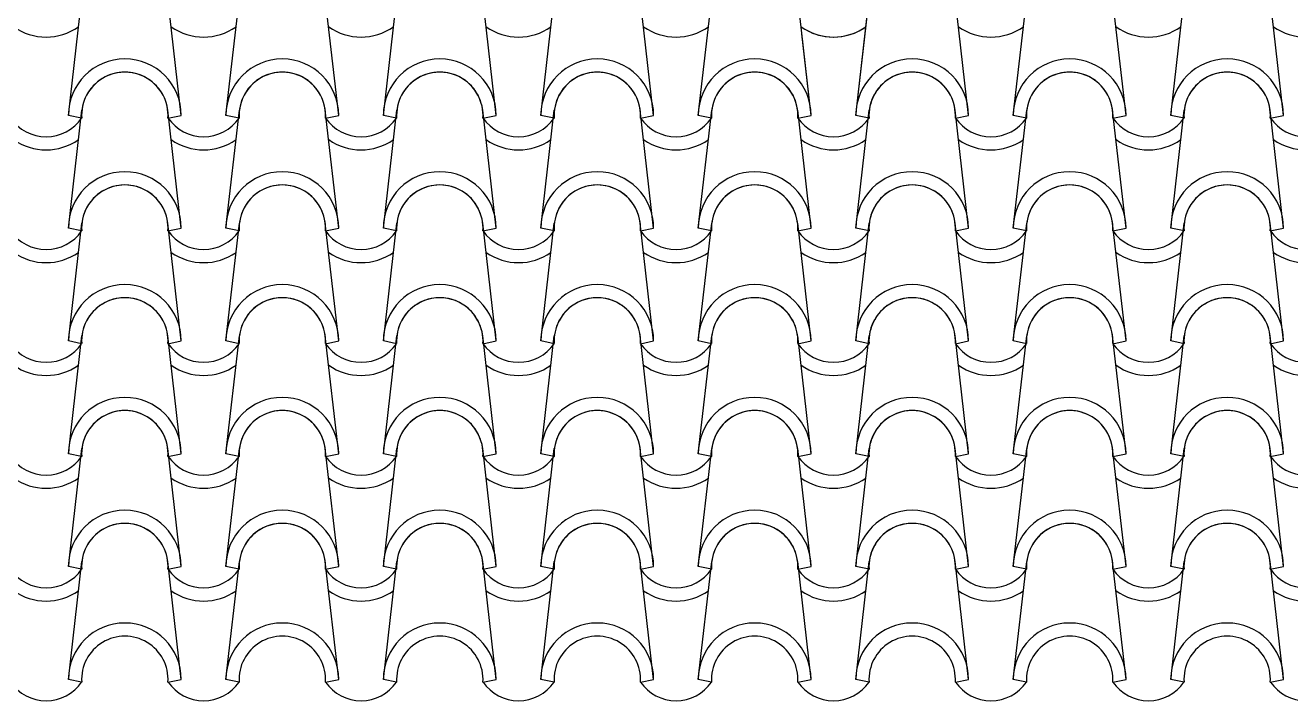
# Model space of a CAD drawing. Header units: millimetres. Extents: x -255 to 41745, y 236 to 29936.
# Drawn here: x 28155 to 29557, y 25007 to 25755 of the extents above; entities that cross this region are included whole.
import ezdxf

# ---------------------------------------------------------------- set-up
doc = ezdxf.new("R2010")
doc.units = ezdxf.units.MM
doc.layers.add('1', color=1, linetype='Continuous')

msp = doc.modelspace()

# ---------------------------------------------------------------- linework, layer by layer
at = {"layer": '1'}
for p, q in [((28202.9, 25655.6), (28217.8, 25786.3)), ((28327.9, 25655.6), (28312.9, 25786.3)), ((28377.4, 25655.6), (28392.3, 25786.3)), ((28502.4, 25655.6), (28487.4, 25786.3)), ((28551.9, 25655.6), (28566.8, 25786.3)), ((28676.9, 25655.6), (28662, 25786.3)), ((28726.4, 25655.6), (28741.3, 25786.3)), ((28851.4, 25655.6), (28836.5, 25786.3)), ((28900.9, 25655.6), (28915.8, 25786.3)), ((29025.9, 25655.6), (29011, 25786.3)), ((29075.4, 25655.6), (29090.3, 25786.3)), ((29200.4, 25655.6), (29185.5, 25786.3)), ((29249.9, 25655.6), (29264.8, 25786.3)), ((29374.9, 25655.6), (29360, 25786.3)), ((29424.4, 25655.6), (29439.3, 25786.3)), ((29549.4, 25655.6), (29534.5, 25786.3)), ((29075.4, 25655.6), (29089.8, 25781.4)), ((29025.9, 25655.6), (29015.5, 25746.1)), ((28202.9, 25530.6), (28217.8, 25661.3)), ((28327.9, 25530.6), (28312.9, 25661.3)), ((28377.4, 25530.6), (28392.3, 25661.3)), ((28502.4, 25530.6), (28487.4, 25661.3)), ((28551.9, 25530.6), (28566.8, 25661.3)), ((28676.9, 25530.6), (28662, 25661.3)), ((28726.4, 25530.6), (28741.3, 25661.3)), ((28851.4, 25530.6), (28836.5, 25661.3)), ((28900.9, 25530.6), (28915.8, 25661.3)), ((29025.9, 25530.6), (29011, 25661.3)), ((29025.9, 25530.6), (29011, 25661.3)), ((29075.4, 25530.6), (29090.3, 25661.3)), ((29075.4, 25530.6), (29090.3, 25661.3)), ((29200.4, 25530.6), (29185.5, 25661.3)), ((29249.9, 25530.6), (29264.8, 25661.3)), ((29374.9, 25530.6), (29360, 25661.3)), ((29424.4, 25530.6), (29439.3, 25661.3)), ((29549.4, 25530.6), (29534.5, 25661.3)), ((28217.5, 25652.6), (28202.9, 25655.6)), ((28217.5, 25652.6), (28202.9, 25655.6)), ((28313.2, 25652.6), (28327.9, 25655.6)), ((28313.2, 25652.6), (28327.9, 25655.6)), ((28392, 25652.6), (28377.4, 25655.6)), ((28392, 25652.6), (28377.4, 25655.6)), ((28487.7, 25652.6), (28502.4, 25655.6)), ((28487.7, 25652.6), (28502.4, 25655.6)), ((28566.5, 25652.6), (28551.9, 25655.6)), ((28566.5, 25652.6), (28551.9, 25655.6)), ((28662.2, 25652.6), (28676.9, 25655.6)), ((28662.2, 25652.6), (28676.9, 25655.6)), ((28741.1, 25652.6), (28726.4, 25655.6)), ((28741.1, 25652.6), (28726.4, 25655.6)), ((28836.7, 25652.6), (28851.4, 25655.6)), ((28836.7, 25652.6), (28851.4, 25655.6)), ((28915.6, 25652.6), (28900.9, 25655.6)), ((28915.6, 25652.6), (28900.9, 25655.6)), ((29011.2, 25652.6), (29025.9, 25655.6)), ((29011.2, 25652.6), (29025.9, 25655.6)), ((29011.2, 25652.6), (29025.9, 25655.6)), ((29011.2, 25652.6), (29025.9, 25655.6)), ((29090.1, 25652.6), (29075.4, 25655.6)), ((29090.1, 25652.6), (29075.4, 25655.6)), ((29090.1, 25652.6), (29075.4, 25655.6)), ((29090.1, 25652.6), (29075.4, 25655.6)), ((29185.7, 25652.6), (29200.4, 25655.6)), ((29185.7, 25652.6), (29200.4, 25655.6)), ((29264.6, 25652.6), (29249.9, 25655.6)), ((29264.6, 25652.6), (29249.9, 25655.6)), ((29360.2, 25652.6), (29374.9, 25655.6)), ((29360.2, 25652.6), (29374.9, 25655.6)), ((29439.1, 25652.6), (29424.4, 25655.6)), ((29439.1, 25652.6), (29424.4, 25655.6)), ((29534.7, 25652.6), (29549.4, 25655.6)), ((29534.7, 25652.6), (29549.4, 25655.6)), ((28202.9, 25405.6), (28217.8, 25536.3)), ((28327.9, 25405.6), (28312.9, 25536.3)), ((28377.4, 25405.6), (28392.3, 25536.3)), ((28502.4, 25405.6), (28487.4, 25536.3)), ((28551.9, 25405.6), (28566.8, 25536.3)), ((28676.9, 25405.6), (28662, 25536.3)), ((28726.4, 25405.6), (28741.3, 25536.3)), ((28851.4, 25405.6), (28836.5, 25536.3)), ((28900.9, 25405.6), (28915.8, 25536.3)), ((29025.9, 25405.6), (29011, 25536.3)), ((29025.9, 25405.6), (29011, 25536.3)), ((29075.4, 25405.6), (29090.3, 25536.3)), ((29075.4, 25405.6), (29090.3, 25536.3)), ((29200.4, 25405.6), (29185.5, 25536.3)), ((29249.9, 25405.6), (29264.8, 25536.3)), ((29374.9, 25405.6), (29360, 25536.3)), ((29424.4, 25405.6), (29439.3, 25536.3)), ((29549.4, 25405.6), (29534.5, 25536.3)), ((28217.5, 25527.6), (28202.9, 25530.6)), ((28217.5, 25527.6), (28202.9, 25530.6)), ((28313.2, 25527.6), (28327.9, 25530.6)), ((28313.2, 25527.6), (28327.9, 25530.6)), ((28392, 25527.6), (28377.4, 25530.6)), ((28392, 25527.6), (28377.4, 25530.6)), ((28487.7, 25527.6), (28502.4, 25530.6)), ((28487.7, 25527.6), (28502.4, 25530.6)), ((28566.5, 25527.6), (28551.9, 25530.6)), ((28566.5, 25527.6), (28551.9, 25530.6)), ((28662.2, 25527.6), (28676.9, 25530.6)), ((28662.2, 25527.6), (28676.9, 25530.6)), ((28741.1, 25527.6), (28726.4, 25530.6)), ((28741.1, 25527.6), (28726.4, 25530.6)), ((28836.7, 25527.6), (28851.4, 25530.6)), ((28836.7, 25527.6), (28851.4, 25530.6)), ((28915.6, 25527.6), (28900.9, 25530.6)), ((28915.6, 25527.6), (28900.9, 25530.6)), ((29011.2, 25527.6), (29025.9, 25530.6)), ((29011.2, 25527.6), (29025.9, 25530.6)), ((29011.2, 25527.6), (29025.9, 25530.6)), ((29011.2, 25527.6), (29025.9, 25530.6)), ((29090.1, 25527.6), (29075.4, 25530.6)), ((29090.1, 25527.6), (29075.4, 25530.6)), ((29090.1, 25527.6), (29075.4, 25530.6)), ((29090.1, 25527.6), (29075.4, 25530.6)), ((29185.7, 25527.6), (29200.4, 25530.6)), ((29185.7, 25527.6), (29200.4, 25530.6)), ((29264.6, 25527.6), (29249.9, 25530.6)), ((29264.6, 25527.6), (29249.9, 25530.6)), ((29360.2, 25527.6), (29374.9, 25530.6)), ((29360.2, 25527.6), (29374.9, 25530.6)), ((29439.1, 25527.6), (29424.4, 25530.6)), ((29439.1, 25527.6), (29424.4, 25530.6)), ((29534.7, 25527.6), (29549.4, 25530.6)), ((29534.7, 25527.6), (29549.4, 25530.6)), ((28202.9, 25280.6), (28217.8, 25411.3)), ((28327.9, 25280.6), (28312.9, 25411.3)), ((28377.4, 25280.6), (28392.3, 25411.3)), ((28502.4, 25280.6), (28487.4, 25411.3)), ((28551.9, 25280.6), (28566.8, 25411.3)), ((28676.9, 25280.6), (28662, 25411.3)), ((28726.4, 25280.6), (28741.3, 25411.3)), ((28851.4, 25280.6), (28836.5, 25411.3)), ((28900.9, 25280.6), (28915.8, 25411.3)), ((29025.9, 25280.6), (29011, 25411.3)), ((29025.9, 25280.6), (29011, 25411.3)), ((29075.4, 25280.6), (29090.3, 25411.3)), ((29075.4, 25280.6), (29090.3, 25411.3)), ((29200.4, 25280.6), (29185.5, 25411.3)), ((29249.9, 25280.6), (29264.8, 25411.3)), ((29374.9, 25280.6), (29360, 25411.3)), ((29424.4, 25280.6), (29439.3, 25411.3)), ((29549.4, 25280.6), (29534.5, 25411.3)), ((28217.5, 25402.6), (28202.9, 25405.6)), ((28217.5, 25402.6), (28202.9, 25405.6)), ((28313.2, 25402.6), (28327.9, 25405.6)), ((28313.2, 25402.6), (28327.9, 25405.6)), ((28392, 25402.6), (28377.4, 25405.6)), ((28392, 25402.6), (28377.4, 25405.6)), ((28487.7, 25402.6), (28502.4, 25405.6)), ((28487.7, 25402.6), (28502.4, 25405.6)), ((28566.5, 25402.6), (28551.9, 25405.6)), ((28566.5, 25402.6), (28551.9, 25405.6)), ((28662.2, 25402.6), (28676.9, 25405.6)), ((28662.2, 25402.6), (28676.9, 25405.6)), ((28741.1, 25402.6), (28726.4, 25405.6)), ((28741.1, 25402.6), (28726.4, 25405.6)), ((28836.7, 25402.6), (28851.4, 25405.6)), ((28836.7, 25402.6), (28851.4, 25405.6)), ((28915.6, 25402.6), (28900.9, 25405.6)), ((28915.6, 25402.6), (28900.9, 25405.6)), ((29011.2, 25402.6), (29025.9, 25405.6)), ((29011.2, 25402.6), (29025.9, 25405.6)), ((29011.2, 25402.6), (29025.9, 25405.6)), ((29011.2, 25402.6), (29025.9, 25405.6)), ((29090.1, 25402.6), (29075.4, 25405.6)), ((29090.1, 25402.6), (29075.4, 25405.6)), ((29090.1, 25402.6), (29075.4, 25405.6)), ((29090.1, 25402.6), (29075.4, 25405.6)), ((29185.7, 25402.6), (29200.4, 25405.6)), ((29185.7, 25402.6), (29200.4, 25405.6)), ((29264.6, 25402.6), (29249.9, 25405.6)), ((29264.6, 25402.6), (29249.9, 25405.6)), ((29360.2, 25402.6), (29374.9, 25405.6)), ((29360.2, 25402.6), (29374.9, 25405.6)), ((29439.1, 25402.6), (29424.4, 25405.6)), ((29439.1, 25402.6), (29424.4, 25405.6)), ((29534.7, 25402.6), (29549.4, 25405.6)), ((29534.7, 25402.6), (29549.4, 25405.6)), ((28202.9, 25155.6), (28217.8, 25286.3)), ((28327.9, 25155.6), (28312.9, 25286.3)), ((28377.4, 25155.6), (28392.3, 25286.3)), ((28502.4, 25155.6), (28487.4, 25286.3)), ((28551.9, 25155.6), (28566.8, 25286.3)), ((28676.9, 25155.6), (28662, 25286.3)), ((28726.4, 25155.6), (28741.3, 25286.3)), ((28851.4, 25155.6), (28836.5, 25286.3)), ((28900.9, 25155.6), (28915.8, 25286.3)), ((29025.9, 25155.6), (29011, 25286.3)), ((29025.9, 25155.6), (29011, 25286.3)), ((29075.4, 25155.6), (29090.3, 25286.3)), ((29075.4, 25155.6), (29090.3, 25286.3)), ((29200.4, 25155.6), (29185.5, 25286.3)), ((29249.9, 25155.6), (29264.8, 25286.3)), ((29374.9, 25155.6), (29360, 25286.3)), ((29424.4, 25155.6), (29439.3, 25286.3)), ((29549.4, 25155.6), (29534.5, 25286.3)), ((28217.5, 25277.6), (28202.9, 25280.6)), ((28217.5, 25277.6), (28202.9, 25280.6)), ((28313.2, 25277.6), (28327.9, 25280.6)), ((28313.2, 25277.6), (28327.9, 25280.6)), ((28392, 25277.6), (28377.4, 25280.6)), ((28392, 25277.6), (28377.4, 25280.6)), ((28487.7, 25277.6), (28502.4, 25280.6)), ((28487.7, 25277.6), (28502.4, 25280.6)), ((28566.5, 25277.6), (28551.9, 25280.6)), ((28566.5, 25277.6), (28551.9, 25280.6)), ((28662.2, 25277.6), (28676.9, 25280.6)), ((28662.2, 25277.6), (28676.9, 25280.6)), ((28741.1, 25277.6), (28726.4, 25280.6)), ((28741.1, 25277.6), (28726.4, 25280.6)), ((28836.7, 25277.6), (28851.4, 25280.6)), ((28836.7, 25277.6), (28851.4, 25280.6)), ((28915.6, 25277.6), (28900.9, 25280.6)), ((28915.6, 25277.6), (28900.9, 25280.6)), ((29011.2, 25277.6), (29025.9, 25280.6)), ((29011.2, 25277.6), (29025.9, 25280.6)), ((29011.2, 25277.6), (29025.9, 25280.6)), ((29011.2, 25277.6), (29025.9, 25280.6)), ((29090.1, 25277.6), (29075.4, 25280.6)), ((29090.1, 25277.6), (29075.4, 25280.6)), ((29090.1, 25277.6), (29075.4, 25280.6)), ((29090.1, 25277.6), (29075.4, 25280.6)), ((29185.7, 25277.6), (29200.4, 25280.6)), ((29185.7, 25277.6), (29200.4, 25280.6)), ((29264.6, 25277.6), (29249.9, 25280.6)), ((29264.6, 25277.6), (29249.9, 25280.6)), ((29360.2, 25277.6), (29374.9, 25280.6)), ((29360.2, 25277.6), (29374.9, 25280.6)), ((29439.1, 25277.6), (29424.4, 25280.6)), ((29439.1, 25277.6), (29424.4, 25280.6)), ((29534.7, 25277.6), (29549.4, 25280.6)), ((29534.7, 25277.6), (29549.4, 25280.6)), ((28202.9, 25030.6), (28217.8, 25161.3)), ((28217.5, 25152.6), (28202.9, 25155.6)), ((28217.5, 25152.6), (28202.9, 25155.6)), ((28327.9, 25030.6), (28312.9, 25161.3)), ((28313.2, 25152.6), (28327.9, 25155.6)), ((28313.2, 25152.6), (28327.9, 25155.6)), ((28377.4, 25030.6), (28392.3, 25161.3)), ((28392, 25152.6), (28377.4, 25155.6)), ((28392, 25152.6), (28377.4, 25155.6)), ((28502.4, 25030.6), (28487.4, 25161.3)), ((28487.7, 25152.6), (28502.4, 25155.6)), ((28487.7, 25152.6), (28502.4, 25155.6)), ((28551.9, 25030.6), (28566.8, 25161.3)), ((28566.5, 25152.6), (28551.9, 25155.6)), ((28566.5, 25152.6), (28551.9, 25155.6)), ((28676.9, 25030.6), (28662, 25161.3)), ((28662.2, 25152.6), (28676.9, 25155.6)), ((28662.2, 25152.6), (28676.9, 25155.6)), ((28726.4, 25030.6), (28741.3, 25161.3)), ((28741.1, 25152.6), (28726.4, 25155.6)), ((28741.1, 25152.6), (28726.4, 25155.6)), ((28851.4, 25030.6), (28836.5, 25161.3)), ((28836.7, 25152.6), (28851.4, 25155.6)), ((28836.7, 25152.6), (28851.4, 25155.6)), ((28900.9, 25030.6), (28915.8, 25161.3)), ((28915.6, 25152.6), (28900.9, 25155.6)), ((28915.6, 25152.6), (28900.9, 25155.6)), ((29025.9, 25030.6), (29011, 25161.3)), ((29025.9, 25030.6), (29011, 25161.3)), ((29011.2, 25152.6), (29025.9, 25155.6)), ((29011.2, 25152.6), (29025.9, 25155.6)), ((29011.2, 25152.6), (29025.9, 25155.6)), ((29011.2, 25152.6), (29025.9, 25155.6)), ((29075.4, 25030.6), (29090.3, 25161.3)), ((29075.4, 25030.6), (29090.3, 25161.3)), ((29090.1, 25152.6), (29075.4, 25155.6)), ((29090.1, 25152.6), (29075.4, 25155.6)), ((29090.1, 25152.6), (29075.4, 25155.6)), ((29090.1, 25152.6), (29075.4, 25155.6)), ((29200.4, 25030.6), (29185.5, 25161.3)), ((29185.7, 25152.6), (29200.4, 25155.6)), ((29185.7, 25152.6), (29200.4, 25155.6)), ((29249.9, 25030.6), (29264.8, 25161.3)), ((29264.6, 25152.6), (29249.9, 25155.6)), ((29264.6, 25152.6), (29249.9, 25155.6)), ((29374.9, 25030.6), (29360, 25161.3)), ((29360.2, 25152.6), (29374.9, 25155.6)), ((29360.2, 25152.6), (29374.9, 25155.6)), ((29424.4, 25030.6), (29439.3, 25161.3)), ((29439.1, 25152.6), (29424.4, 25155.6)), ((29439.1, 25152.6), (29424.4, 25155.6)), ((29549.4, 25030.6), (29534.5, 25161.3)), ((29534.7, 25152.6), (29549.4, 25155.6)), ((29534.7, 25152.6), (29549.4, 25155.6)), ((28217.5, 25027.6), (28202.9, 25030.6)), ((28313.2, 25027.6), (28327.9, 25030.6)), ((28392, 25027.6), (28377.4, 25030.6)), ((28487.7, 25027.6), (28502.4, 25030.6)), ((28566.5, 25027.6), (28551.9, 25030.6)), ((28662.2, 25027.6), (28676.9, 25030.6)), ((28741.1, 25027.6), (28726.4, 25030.6)), ((28836.7, 25027.6), (28851.4, 25030.6)), ((28915.6, 25027.6), (28900.9, 25030.6)), ((29011.2, 25027.6), (29025.9, 25030.6)), ((29011.2, 25027.6), (29025.9, 25030.6)), ((29090.1, 25027.6), (29075.4, 25030.6)), ((29090.1, 25027.6), (29075.4, 25030.6)), ((29185.7, 25027.6), (29200.4, 25030.6)), ((29264.6, 25027.6), (29249.9, 25030.6)), ((29360.2, 25027.6), (29374.9, 25030.6)), ((29439.1, 25027.6), (29424.4, 25030.6)), ((29534.7, 25027.6), (29549.4, 25030.6))]:
    msp.add_line(p, q, dxfattribs=at)
for centre, radius, start, end in [((28178.2, 25804.9), 62.5, 234.9308, 305.0692), ((28352.7, 25804.9), 62.5, 234.9308, 305.0692), ((28527.2, 25804.9), 62.5, 234.9308, 305.0692), ((28701.7, 25804.9), 62.5, 234.9308, 305.0692), ((28701.7, 25804.9), 62.5, 234.9308, 305.0692), ((28876.2, 25804.9), 62.5, 234.9308, 305.0692), ((28876.2, 25804.9), 62.5, 234.9308, 305.0692), ((29050.7, 25804.9), 62.5, 234.9308, 305.0692), ((29050.7, 25804.9), 62.5, 234.9308, 305.0692), ((29050.7, 25804.9), 62.5, 242.9496, 305.0692), ((29225.2, 25804.9), 62.5, 234.9308, 305.0692), ((29225.2, 25804.9), 62.5, 234.9308, 305.0692), ((29399.7, 25804.9), 62.5, 234.9308, 305.0692), ((29399.7, 25804.9), 62.5, 234.9308, 305.0692), ((29574.2, 25804.9), 62.5, 234.9308, 305.0692), ((28265.4, 25655.6), 62.5, 0, 180), ((28265.4, 25655.6), 62.5, 0, 180), ((28439.9, 25655.6), 62.5, 0, 180), ((28439.9, 25655.6), 62.5, 0, 180), ((28614.4, 25655.6), 62.5, 0, 180), ((28614.4, 25655.6), 62.5, 0, 180), ((28788.9, 25655.6), 62.5, 0, 180), ((28788.9, 25655.6), 62.5, 0, 180), ((28963.4, 25655.6), 62.5, 0, 180), ((28963.4, 25655.6), 62.5, 0, 180), ((29137.9, 25655.6), 62.5, 0, 180), ((29137.9, 25655.6), 62.5, 0, 180), ((29312.4, 25655.6), 62.5, 0, 180), ((29312.4, 25655.6), 62.5, 0, 180), ((29486.9, 25655.6), 62.5, 0, 180), ((29486.9, 25655.6), 62.5, 0, 180), ((28265.4, 25655.6), 47.9, 356.4887, 183.5113), ((28265.4, 25655.6), 47.9, 356.4887, 183.5113), ((28265.4, 25655.6), 47.9, 6.838, 173.162), ((28439.9, 25655.6), 47.9, 356.4887, 183.5113), ((28439.9, 25655.6), 47.9, 356.4887, 183.5113), ((28439.9, 25655.6), 47.9, 6.838, 173.162), ((28614.4, 25655.6), 47.9, 356.4887, 183.5113), ((28614.4, 25655.6), 47.9, 356.4887, 183.5113), ((28614.4, 25655.6), 47.9, 6.838, 173.162), ((28788.9, 25655.6), 47.9, 356.4887, 183.5113), ((28788.9, 25655.6), 47.9, 356.4887, 183.5113), ((28788.9, 25655.6), 47.9, 6.838, 173.162), ((28963.4, 25655.6), 47.9, 356.4887, 183.5113), ((28963.4, 25655.6), 47.9, 356.4887, 183.5113), ((28963.4, 25655.6), 47.9, 6.838, 173.162), ((29137.9, 25655.6), 47.9, 356.4887, 183.5113), ((29137.9, 25655.6), 47.9, 356.4887, 183.5113), ((29137.9, 25655.6), 47.9, 6.838, 173.162), ((29312.4, 25655.6), 47.9, 356.4887, 183.5113), ((29312.4, 25655.6), 47.9, 356.4887, 183.5113), ((29312.4, 25655.6), 47.9, 6.838, 173.162), ((29486.9, 25655.6), 47.9, 356.4887, 183.5113), ((29486.9, 25655.6), 47.9, 356.4887, 183.5113), ((29486.9, 25655.6), 47.9, 6.838, 173.162), ((28178.2, 25679.9), 47.9, 214.756, 325.244), ((28178.2, 25679.9), 47.9, 214.756, 325.244), ((28352.7, 25679.9), 47.9, 214.756, 325.244), ((28352.7, 25679.9), 47.9, 214.756, 325.244), ((28527.2, 25679.9), 47.9, 214.756, 325.244), ((28527.2, 25679.9), 47.9, 214.756, 325.244), ((28701.7, 25679.9), 47.9, 214.756, 325.244), ((28701.7, 25679.9), 47.9, 214.756, 325.244), ((28876.2, 25679.9), 47.9, 214.756, 325.244), ((28876.2, 25679.9), 47.9, 214.756, 325.244), ((29050.7, 25679.9), 47.9, 214.756, 325.244), ((29050.7, 25679.9), 47.9, 214.756, 325.244), ((29050.7, 25679.9), 47.9, 214.756, 325.244), ((29050.7, 25679.9), 47.9, 214.756, 325.244), ((29225.2, 25679.9), 47.9, 214.756, 325.244), ((29225.2, 25679.9), 47.9, 214.756, 325.244), ((29399.7, 25679.9), 47.9, 214.756, 325.244), ((29399.7, 25679.9), 47.9, 214.756, 325.244), ((29574.2, 25679.9), 47.9, 214.756, 325.244), ((29574.2, 25679.9), 47.9, 214.756, 325.244), ((28178.2, 25679.9), 62.5, 234.9308, 305.0692), ((28352.7, 25679.9), 62.5, 234.9308, 305.0692), ((28527.2, 25679.9), 62.5, 234.9308, 305.0692), ((28701.7, 25679.9), 62.5, 234.9308, 305.0692), ((28876.2, 25679.9), 62.5, 234.9308, 305.0692), ((29050.7, 25679.9), 62.5, 234.9308, 305.0692), ((29050.7, 25679.9), 62.5, 234.9308, 305.0692), ((29225.2, 25679.9), 62.5, 234.9308, 305.0692), ((29399.7, 25679.9), 62.5, 234.9308, 305.0692), ((29574.2, 25679.9), 62.5, 234.9308, 305.0692), ((28265.4, 25530.6), 62.5, 0, 180), ((28265.4, 25530.6), 62.5, 0, 180), ((28439.9, 25530.6), 62.5, 0, 180), ((28439.9, 25530.6), 62.5, 0, 180), ((28614.4, 25530.6), 62.5, 0, 180), ((28614.4, 25530.6), 62.5, 0, 180), ((28788.9, 25530.6), 62.5, 0, 180), ((28788.9, 25530.6), 62.5, 0, 180), ((28963.4, 25530.6), 62.5, 0, 180), ((28963.4, 25530.6), 62.5, 0, 180), ((29137.9, 25530.6), 62.5, 0, 180), ((29137.9, 25530.6), 62.5, 0, 180), ((29312.4, 25530.6), 62.5, 0, 180), ((29312.4, 25530.6), 62.5, 0, 180), ((29486.9, 25530.6), 62.5, 0, 180), ((29486.9, 25530.6), 62.5, 0, 180), ((28265.4, 25530.6), 47.9, 356.4887, 183.5113), ((28265.4, 25530.6), 47.9, 356.4887, 183.5113), ((28265.4, 25530.6), 47.9, 6.838, 173.162), ((28439.9, 25530.6), 47.9, 356.4887, 183.5113), ((28439.9, 25530.6), 47.9, 356.4887, 183.5113), ((28439.9, 25530.6), 47.9, 6.838, 173.162), ((28614.4, 25530.6), 47.9, 356.4887, 183.5113), ((28614.4, 25530.6), 47.9, 356.4887, 183.5113), ((28614.4, 25530.6), 47.9, 6.838, 173.162), ((28788.9, 25530.6), 47.9, 356.4887, 183.5113), ((28788.9, 25530.6), 47.9, 356.4887, 183.5113), ((28788.9, 25530.6), 47.9, 6.838, 173.162), ((28963.4, 25530.6), 47.9, 356.4887, 183.5113), ((28963.4, 25530.6), 47.9, 356.4887, 183.5113), ((28963.4, 25530.6), 47.9, 6.838, 173.162), ((29137.9, 25530.6), 47.9, 356.4887, 183.5113), ((29137.9, 25530.6), 47.9, 356.4887, 183.5113), ((29137.9, 25530.6), 47.9, 6.838, 173.162), ((29312.4, 25530.6), 47.9, 356.4887, 183.5113), ((29312.4, 25530.6), 47.9, 356.4887, 183.5113), ((29312.4, 25530.6), 47.9, 6.838, 173.162), ((29486.9, 25530.6), 47.9, 356.4887, 183.5113), ((29486.9, 25530.6), 47.9, 356.4887, 183.5113), ((29486.9, 25530.6), 47.9, 6.838, 173.162), ((28178.2, 25554.9), 47.9, 214.756, 325.244), ((28178.2, 25554.9), 47.9, 214.756, 325.244), ((28352.7, 25554.9), 47.9, 214.756, 325.244), ((28352.7, 25554.9), 47.9, 214.756, 325.244), ((28527.2, 25554.9), 47.9, 214.756, 325.244), ((28527.2, 25554.9), 47.9, 214.756, 325.244), ((28701.7, 25554.9), 47.9, 214.756, 325.244), ((28701.7, 25554.9), 47.9, 214.756, 325.244), ((28876.2, 25554.9), 47.9, 214.756, 325.244), ((28876.2, 25554.9), 47.9, 214.756, 325.244), ((29050.7, 25554.9), 47.9, 214.756, 325.244), ((29050.7, 25554.9), 47.9, 214.756, 325.244), ((29050.7, 25554.9), 47.9, 214.756, 325.244), ((29050.7, 25554.9), 47.9, 214.756, 325.244), ((29225.2, 25554.9), 47.9, 214.756, 325.244), ((29225.2, 25554.9), 47.9, 214.756, 325.244), ((29399.7, 25554.9), 47.9, 214.756, 325.244), ((29399.7, 25554.9), 47.9, 214.756, 325.244), ((29574.2, 25554.9), 47.9, 214.756, 325.244), ((29574.2, 25554.9), 47.9, 214.756, 325.244), ((28178.2, 25554.9), 62.5, 234.9308, 305.0692), ((28352.7, 25554.9), 62.5, 234.9308, 305.0692), ((28527.2, 25554.9), 62.5, 234.9308, 305.0692), ((28701.7, 25554.9), 62.5, 234.9308, 305.0692), ((28876.2, 25554.9), 62.5, 234.9308, 305.0692), ((29050.7, 25554.9), 62.5, 234.9308, 305.0692), ((29050.7, 25554.9), 62.5, 234.9308, 305.0692), ((29225.2, 25554.9), 62.5, 234.9308, 305.0692), ((29399.7, 25554.9), 62.5, 234.9308, 305.0692), ((29574.2, 25554.9), 62.5, 234.9308, 305.0692), ((28265.4, 25405.6), 62.5, 0, 180), ((28265.4, 25405.6), 62.5, 0, 180), ((28439.9, 25405.6), 62.5, 0, 180), ((28439.9, 25405.6), 62.5, 0, 180), ((28614.4, 25405.6), 62.5, 0, 180), ((28614.4, 25405.6), 62.5, 0, 180), ((28788.9, 25405.6), 62.5, 0, 180), ((28788.9, 25405.6), 62.5, 0, 180), ((28963.4, 25405.6), 62.5, 0, 180), ((28963.4, 25405.6), 62.5, 0, 180), ((29137.9, 25405.6), 62.5, 0, 180), ((29137.9, 25405.6), 62.5, 0, 180), ((29312.4, 25405.6), 62.5, 0, 180), ((29312.4, 25405.6), 62.5, 0, 180), ((29486.9, 25405.6), 62.5, 0, 180), ((29486.9, 25405.6), 62.5, 0, 180), ((28265.4, 25405.6), 47.9, 356.4887, 183.5113), ((28265.4, 25405.6), 47.9, 356.4887, 183.5113), ((28265.4, 25405.6), 47.9, 6.838, 173.162), ((28439.9, 25405.6), 47.9, 356.4887, 183.5113), ((28439.9, 25405.6), 47.9, 356.4887, 183.5113), ((28439.9, 25405.6), 47.9, 6.838, 173.162), ((28614.4, 25405.6), 47.9, 356.4887, 183.5113), ((28614.4, 25405.6), 47.9, 356.4887, 183.5113), ((28614.4, 25405.6), 47.9, 6.838, 173.162), ((28788.9, 25405.6), 47.9, 356.4887, 183.5113), ((28788.9, 25405.6), 47.9, 356.4887, 183.5113), ((28788.9, 25405.6), 47.9, 6.838, 173.162), ((28963.4, 25405.6), 47.9, 356.4887, 183.5113), ((28963.4, 25405.6), 47.9, 356.4887, 183.5113), ((28963.4, 25405.6), 47.9, 6.838, 173.162), ((29137.9, 25405.6), 47.9, 356.4887, 183.5113), ((29137.9, 25405.6), 47.9, 356.4887, 183.5113), ((29137.9, 25405.6), 47.9, 6.838, 173.162), ((29312.4, 25405.6), 47.9, 356.4887, 183.5113), ((29312.4, 25405.6), 47.9, 356.4887, 183.5113), ((29312.4, 25405.6), 47.9, 6.838, 173.162), ((29486.9, 25405.6), 47.9, 356.4887, 183.5113), ((29486.9, 25405.6), 47.9, 356.4887, 183.5113), ((29486.9, 25405.6), 47.9, 6.838, 173.162), ((28178.2, 25429.9), 47.9, 214.756, 325.244), ((28178.2, 25429.9), 47.9, 214.756, 325.244), ((28352.7, 25429.9), 47.9, 214.756, 325.244), ((28352.7, 25429.9), 47.9, 214.756, 325.244), ((28527.2, 25429.9), 47.9, 214.756, 325.244), ((28527.2, 25429.9), 47.9, 214.756, 325.244), ((28701.7, 25429.9), 47.9, 214.756, 325.244), ((28701.7, 25429.9), 47.9, 214.756, 325.244), ((28876.2, 25429.9), 47.9, 214.756, 325.244), ((28876.2, 25429.9), 47.9, 214.756, 325.244), ((29050.7, 25429.9), 47.9, 214.756, 325.244), ((29050.7, 25429.9), 47.9, 214.756, 325.244), ((29050.7, 25429.9), 47.9, 214.756, 325.244), ((29050.7, 25429.9), 47.9, 214.756, 325.244), ((29225.2, 25429.9), 47.9, 214.756, 325.244), ((29225.2, 25429.9), 47.9, 214.756, 325.244), ((29399.7, 25429.9), 47.9, 214.756, 325.244), ((29399.7, 25429.9), 47.9, 214.756, 325.244), ((29574.2, 25429.9), 47.9, 214.756, 325.244), ((29574.2, 25429.9), 47.9, 214.756, 325.244), ((28178.2, 25429.9), 62.5, 234.9308, 305.0692), ((28352.7, 25429.9), 62.5, 234.9308, 305.0692), ((28527.2, 25429.9), 62.5, 234.9308, 305.0692), ((28701.7, 25429.9), 62.5, 234.9308, 305.0692), ((28876.2, 25429.9), 62.5, 234.9308, 305.0692), ((29050.7, 25429.9), 62.5, 234.9308, 305.0692), ((29050.7, 25429.9), 62.5, 234.9308, 305.0692), ((29225.2, 25429.9), 62.5, 234.9308, 305.0692), ((29399.7, 25429.9), 62.5, 234.9308, 305.0692), ((29574.2, 25429.9), 62.5, 234.9308, 305.0692), ((28265.4, 25280.6), 62.5, 0, 180), ((28265.4, 25280.6), 62.5, 0, 180), ((28439.9, 25280.6), 62.5, 0, 180), ((28439.9, 25280.6), 62.5, 0, 180), ((28614.4, 25280.6), 62.5, 0, 180), ((28614.4, 25280.6), 62.5, 0, 180), ((28788.9, 25280.6), 62.5, 0, 180), ((28788.9, 25280.6), 62.5, 0, 180), ((28963.4, 25280.6), 62.5, 0, 180), ((28963.4, 25280.6), 62.5, 0, 180), ((29137.9, 25280.6), 62.5, 0, 180), ((29137.9, 25280.6), 62.5, 0, 180), ((29312.4, 25280.6), 62.5, 0, 180), ((29312.4, 25280.6), 62.5, 0, 180), ((29486.9, 25280.6), 62.5, 0, 180), ((29486.9, 25280.6), 62.5, 0, 180), ((28265.4, 25280.6), 47.9, 356.4887, 183.5113), ((28265.4, 25280.6), 47.9, 356.4887, 183.5113), ((28265.4, 25280.6), 47.9, 6.838, 173.162), ((28439.9, 25280.6), 47.9, 356.4887, 183.5113), ((28439.9, 25280.6), 47.9, 356.4887, 183.5113), ((28439.9, 25280.6), 47.9, 6.838, 173.162), ((28614.4, 25280.6), 47.9, 356.4887, 183.5113), ((28614.4, 25280.6), 47.9, 356.4887, 183.5113), ((28614.4, 25280.6), 47.9, 6.838, 173.162), ((28788.9, 25280.6), 47.9, 356.4887, 183.5113), ((28788.9, 25280.6), 47.9, 356.4887, 183.5113), ((28788.9, 25280.6), 47.9, 6.838, 173.162), ((28963.4, 25280.6), 47.9, 356.4887, 183.5113), ((28963.4, 25280.6), 47.9, 356.4887, 183.5113), ((28963.4, 25280.6), 47.9, 6.838, 173.162), ((29137.9, 25280.6), 47.9, 356.4887, 183.5113), ((29137.9, 25280.6), 47.9, 356.4887, 183.5113), ((29137.9, 25280.6), 47.9, 6.838, 173.162), ((29312.4, 25280.6), 47.9, 356.4887, 183.5113), ((29312.4, 25280.6), 47.9, 356.4887, 183.5113), ((29312.4, 25280.6), 47.9, 6.838, 173.162), ((29486.9, 25280.6), 47.9, 356.4887, 183.5113), ((29486.9, 25280.6), 47.9, 356.4887, 183.5113), ((29486.9, 25280.6), 47.9, 6.838, 173.162), ((28178.2, 25304.9), 47.9, 214.756, 325.244), ((28178.2, 25304.9), 47.9, 214.756, 325.244), ((28352.7, 25304.9), 47.9, 214.756, 325.244), ((28352.7, 25304.9), 47.9, 214.756, 325.244), ((28527.2, 25304.9), 47.9, 214.756, 325.244), ((28527.2, 25304.9), 47.9, 214.756, 325.244), ((28701.7, 25304.9), 47.9, 214.756, 325.244), ((28701.7, 25304.9), 47.9, 214.756, 325.244), ((28876.2, 25304.9), 47.9, 214.756, 325.244), ((28876.2, 25304.9), 47.9, 214.756, 325.244), ((29050.7, 25304.9), 47.9, 214.756, 325.244), ((29050.7, 25304.9), 47.9, 214.756, 325.244), ((29050.7, 25304.9), 47.9, 214.756, 325.244), ((29050.7, 25304.9), 47.9, 214.756, 325.244), ((29225.2, 25304.9), 47.9, 214.756, 325.244), ((29225.2, 25304.9), 47.9, 214.756, 325.244), ((29399.7, 25304.9), 47.9, 214.756, 325.244), ((29399.7, 25304.9), 47.9, 214.756, 325.244), ((29574.2, 25304.9), 47.9, 214.756, 325.244), ((29574.2, 25304.9), 47.9, 214.756, 325.244), ((28178.2, 25304.9), 62.5, 234.9308, 305.0692), ((28352.7, 25304.9), 62.5, 234.9308, 305.0692), ((28527.2, 25304.9), 62.5, 234.9308, 305.0692), ((28701.7, 25304.9), 62.5, 234.9308, 305.0692), ((28876.2, 25304.9), 62.5, 234.9308, 305.0692), ((29050.7, 25304.9), 62.5, 234.9308, 305.0692), ((29050.7, 25304.9), 62.5, 234.9308, 305.0692), ((29225.2, 25304.9), 62.5, 234.9308, 305.0692), ((29399.7, 25304.9), 62.5, 234.9308, 305.0692), ((29574.2, 25304.9), 62.5, 234.9308, 305.0692), ((28265.4, 25155.6), 62.5, 0, 180), ((28265.4, 25155.6), 62.5, 0, 180), ((28439.9, 25155.6), 62.5, 0, 180), ((28439.9, 25155.6), 62.5, 0, 180), ((28614.4, 25155.6), 62.5, 0, 180), ((28614.4, 25155.6), 62.5, 0, 180), ((28788.9, 25155.6), 62.5, 0, 180), ((28788.9, 25155.6), 62.5, 0, 180), ((28963.4, 25155.6), 62.5, 0, 180), ((28963.4, 25155.6), 62.5, 0, 180), ((29137.9, 25155.6), 62.5, 0, 180), ((29137.9, 25155.6), 62.5, 0, 180), ((29312.4, 25155.6), 62.5, 0, 180), ((29312.4, 25155.6), 62.5, 0, 180), ((29486.9, 25155.6), 62.5, 0, 180), ((29486.9, 25155.6), 62.5, 0, 180), ((28265.4, 25155.6), 47.9, 356.4887, 183.5113), ((28265.4, 25155.6), 47.9, 356.4887, 183.5113), ((28265.4, 25155.6), 47.9, 6.838, 173.162), ((28439.9, 25155.6), 47.9, 356.4887, 183.5113), ((28439.9, 25155.6), 47.9, 356.4887, 183.5113), ((28439.9, 25155.6), 47.9, 6.838, 173.162), ((28614.4, 25155.6), 47.9, 356.4887, 183.5113), ((28614.4, 25155.6), 47.9, 356.4887, 183.5113), ((28614.4, 25155.6), 47.9, 6.838, 173.162), ((28788.9, 25155.6), 47.9, 356.4887, 183.5113), ((28788.9, 25155.6), 47.9, 356.4887, 183.5113), ((28788.9, 25155.6), 47.9, 6.838, 173.162), ((28963.4, 25155.6), 47.9, 356.4887, 183.5113), ((28963.4, 25155.6), 47.9, 356.4887, 183.5113), ((28963.4, 25155.6), 47.9, 6.838, 173.162), ((29137.9, 25155.6), 47.9, 356.4887, 183.5113), ((29137.9, 25155.6), 47.9, 356.4887, 183.5113), ((29137.9, 25155.6), 47.9, 6.838, 173.162), ((29312.4, 25155.6), 47.9, 356.4887, 183.5113), ((29312.4, 25155.6), 47.9, 356.4887, 183.5113), ((29312.4, 25155.6), 47.9, 6.838, 173.162), ((29486.9, 25155.6), 47.9, 356.4887, 183.5113), ((29486.9, 25155.6), 47.9, 356.4887, 183.5113), ((29486.9, 25155.6), 47.9, 6.838, 173.162), ((28178.2, 25179.9), 47.9, 214.756, 325.244), ((28178.2, 25179.9), 47.9, 214.756, 325.244), ((28352.7, 25179.9), 47.9, 214.756, 325.244), ((28352.7, 25179.9), 47.9, 214.756, 325.244), ((28527.2, 25179.9), 47.9, 214.756, 325.244), ((28527.2, 25179.9), 47.9, 214.756, 325.244), ((28701.7, 25179.9), 47.9, 214.756, 325.244), ((28701.7, 25179.9), 47.9, 214.756, 325.244), ((28876.2, 25179.9), 47.9, 214.756, 325.244), ((28876.2, 25179.9), 47.9, 214.756, 325.244), ((29050.7, 25179.9), 47.9, 214.756, 325.244), ((29050.7, 25179.9), 47.9, 214.756, 325.244), ((29050.7, 25179.9), 47.9, 214.756, 325.244), ((29050.7, 25179.9), 47.9, 214.756, 325.244), ((29225.2, 25179.9), 47.9, 214.756, 325.244), ((29225.2, 25179.9), 47.9, 214.756, 325.244), ((29399.7, 25179.9), 47.9, 214.756, 325.244), ((29399.7, 25179.9), 47.9, 214.756, 325.244), ((29574.2, 25179.9), 47.9, 214.756, 325.244), ((29574.2, 25179.9), 47.9, 214.756, 325.244), ((28178.2, 25179.9), 62.5, 234.9308, 305.0692), ((28352.7, 25179.9), 62.5, 234.9308, 305.0692), ((28527.2, 25179.9), 62.5, 234.9308, 305.0692), ((28701.7, 25179.9), 62.5, 234.9308, 305.0692), ((28876.2, 25179.9), 62.5, 234.9308, 305.0692), ((29050.7, 25179.9), 62.5, 234.9308, 305.0692), ((29050.7, 25179.9), 62.5, 234.9308, 305.0692), ((29225.2, 25179.9), 62.5, 234.9308, 305.0692), ((29399.7, 25179.9), 62.5, 234.9308, 305.0692), ((29574.2, 25179.9), 62.5, 234.9308, 305.0692), ((28265.4, 25030.6), 62.5, 0, 180), ((28439.9, 25030.6), 62.5, 0, 180), ((28614.4, 25030.6), 62.5, 0, 180), ((28788.9, 25030.6), 62.5, 0, 180), ((28963.4, 25030.6), 62.5, 0, 180), ((29137.9, 25030.6), 62.5, 0, 180), ((29312.4, 25030.6), 62.5, 0, 180), ((29486.9, 25030.6), 62.5, 0, 180), ((28265.4, 25030.6), 47.9, 356.4887, 183.5113), ((28439.9, 25030.6), 47.9, 356.4887, 183.5113), ((28614.4, 25030.6), 47.9, 356.4887, 183.5113), ((28788.9, 25030.6), 47.9, 356.4887, 183.5113), ((28963.4, 25030.6), 47.9, 356.4887, 183.5113), ((29137.9, 25030.6), 47.9, 356.4887, 183.5113), ((29312.4, 25030.6), 47.9, 356.4887, 183.5113), ((29486.9, 25030.6), 47.9, 356.4887, 183.5113), ((28178.2, 25054.9), 47.9, 214.756, 325.244), ((28352.7, 25054.9), 47.9, 214.756, 325.244), ((28527.2, 25054.9), 47.9, 214.756, 325.244), ((28701.7, 25054.9), 47.9, 214.756, 325.244), ((28876.2, 25054.9), 47.9, 214.756, 325.244), ((29050.7, 25054.9), 47.9, 214.756, 325.244), ((29050.7, 25054.9), 47.9, 214.756, 325.244), ((29225.2, 25054.9), 47.9, 214.756, 325.244), ((29399.7, 25054.9), 47.9, 214.756, 325.244), ((29574.2, 25054.9), 47.9, 214.756, 325.244)]:
    msp.add_arc(centre, radius, start, end, dxfattribs=at)

doc.saveas('drawing.dxf')
